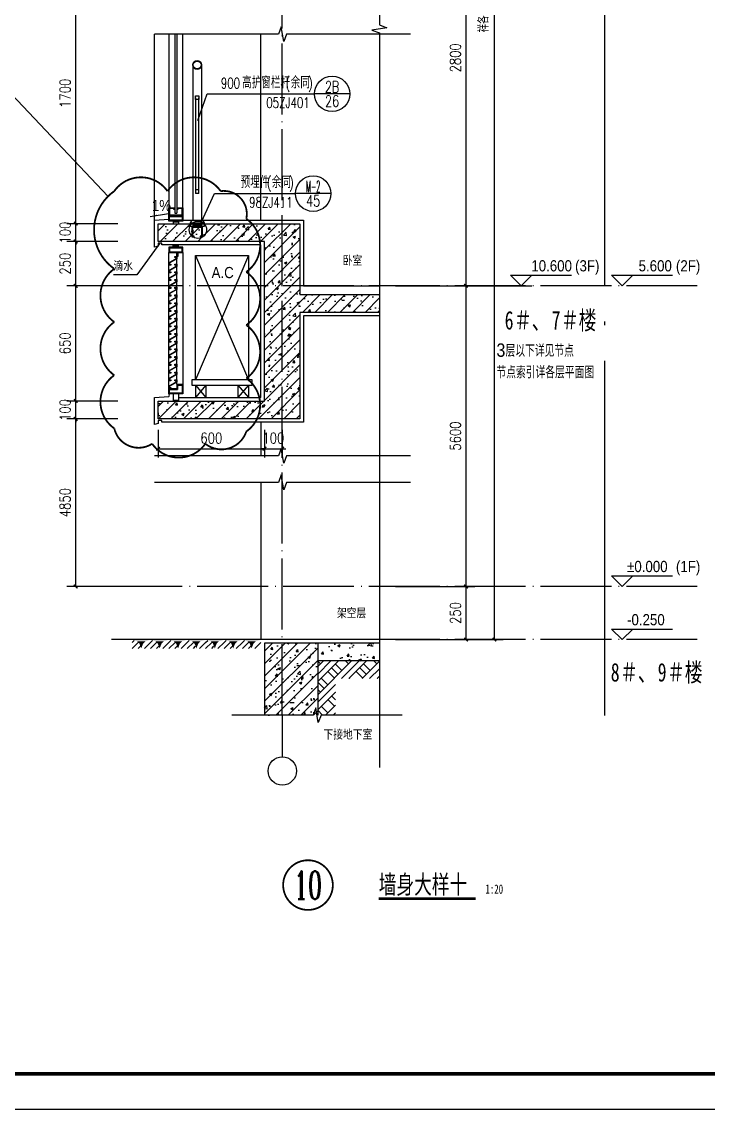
# Model space of a CAD drawing. Extents: x 718358 to 1668613, y -348838 to -159582.
# Drawn here: x 856272 to 860143, y -348838 to -342705 of the extents above; entities that cross this region are included whole.
import ezdxf
from ezdxf.enums import TextEntityAlignment as Align

# ---------------------------------------------------------------- set-up
doc = ezdxf.new("R2010")
doc.units = 0
doc.header["$LTSCALE"] = 1000
doc.linetypes.add('DOTE', pattern=[2.42, 2, -0.2, 0.02, -0.2])
for name, color, linetype in [('AXIS_TEXT', 7, 'Continuous'), ('PUB_TEXT', 10, 'Continuous'), ('变更', 6, 'Continuous'), ('建-可见线', 7, 'Continuous'), ('建-图例填充', 251, 'Continuous'), ('建-图框', 4, 'Continuous'), ('建-墙体', 2, 'Continuous'), ('建-尺寸', 73, 'Continuous'), ('建-引出', 3, 'Continuous'), ('建-房间名', 7, 'Continuous'), ('建-标高', 3, 'Continuous'), ('建-楼梯-护栏', 163, 'Continuous'), ('建-空调及空调洞', 70, 'Continuous'), ('建-符号', 3, 'Continuous'), ('建-符号说明', 7, 'Continuous'), ('建-索引', 3, 'Continuous'), ('建-轮廓线', 7, 'Continuous'), ('建-轴标', 3, 'Continuous'), ('建-轴网', 14, 'DOTE'), ('建-门窗剖', 4, 'Continuous'), ('建-阳台', 5, 'Continuous')]:
    doc.layers.add(name, color=color, linetype=linetype)
doc.styles.add('_TCH_DIM', font='gt单线西文.shx', dxfattribs={"width": 0.8, "bigfont": 'gt单线中文.shx'})
doc.styles.add('_TCH_LABEL', font='COMPLEX', dxfattribs={"bigfont": 'GBCBIG'})
doc.styles.add('_TCH_SPACE', font='gt单线西文.shx', dxfattribs={"width": 0.8, "height": 5, "bigfont": 'gt单线中文.shx'})
doc.styles.add('COMPLEX', font='COMPLEX')
doc.styles.add('DIM_FONT', font='SIMPLEX.shx', dxfattribs={"width": 0.8, "bigfont": 'GBCBIG.shx'})
doc.styles.add('黑体字', font='simhei.ttf', dxfattribs={"width": 0.7})
doc.dimstyles.new('DIMN20', dxfattribs={"dimscale": 0.2, "dimtxt": 300, "dimasz": 100, "dimexe": 250, "dimexo": 300, "dimgap": 150, "dimtad": 1, "dimdec": 0, "dimzin": 0, "dimdsep": 46, "dimtxsty": 'DIM_FONT', "dimblk": 'ARCHTICK', "dimcen": 0.09, "dimdle": 1, "dimclrt": 7, "dimazin": 2, "dimtfac": 1, "dimtdec": 0, "dimtix": 1, "dimtmove": 2, "dimatfit": 3, "dimldrblk": 'ARCHTICK', "dimfxl": 1, "dimtolj": 1, "dimtzin": 0, "dimarcsym": 0})
pattern_1 = [(45, (669.313, 481.51), (-35.355339, 35.355339), []), (50, (669.31, 481.51), (143.452037, -12.550427), [15, -165]), (355, (669.31, 481.51), (-27.750267, 150.438427), [12, -132]), (100.4514, (681.27, 480.47), (115.701876, 137.887908), [12.748038, -140.228422]), (46.1842, (669.31, 521.51), (213.44821, -33.103803), [22.5, -247.5]), (96.6356, (687.1, 518.75), (186.93254, 194.823574), [19.12206, -210.3426]), (351.1842, (669.31, 521.5), (186.93239, 194.82372), [18, -198]), (21, (689.31, 511.51), (119.38141, -80.523778), [15, -165]), (326, (689.31, 511.51), (48.663066, 145.03001), [12, -132]), (71.4514, (699.26, 504.8), (168.044526, 64.5061), [12.748038, -140.228422]), (37.5, (669.313, 481.51), (2.431971, 66.5787708), [0, -130.4, 0, -134, 0, -132.5]), (7.5, (669.31, 481.51), (52.6139075, 78.8823424), [0, -76.4, 0, -127.4, 0, -50.5]), (327.5, (624.713, 481.51), (106.7644872, -4.5109743), [0, -50, 0, -156, 0, -207]), (317.5, (604.71, 481.51), (116.637234, 20.020996), [0, -65, 0, -103.6, 0, -147])]

# ---------------------------------------------------------------- blocks, each defined once
blk = doc.blocks.new('erff')
at = {"layer": '建-门窗剖'}
for p, q in [((462192.4, 68441.5), (462192.4, 68454.4)), ((462192.4, 68449.4), (462222.4, 68449.4)), ((462222.4, 68441.5), (462222.4, 68454.4)), ((462216.8, 68411.5), (462216.8, 68392.1)), ((462216.8, 68392.1), (462221.2, 68392.1)), ((462221.2, 68392.1), (462221.2, 68411.5))]:
    blk.add_line(p, q, dxfattribs=at)
blk.add_lwpolyline([(462221.2, 68411.5), (462247.4, 68411.5), (462247.4, 68441.5), (462167.4, 68441.5), (462167.4, 68411.5), (462216.8, 68411.5)], dxfattribs=at)
blk.add_lwpolyline([(462172.4, 68416.5), (462242.4, 68416.5), (462242.4, 68436.5), (462172.4, 68436.5)], close=True, dxfattribs=at)
blk = doc.blocks.new('edffd')
at = {"layer": '建-门窗剖'}
for p, q in [((462212.4, 66249.4), (462247.4, 66249.4)), ((462212.4, 66249.4), (462212.4, 66224.4)), ((462217.4, 66244.4), (462242.4, 66244.4)), ((462217.4, 66244.4), (462217.4, 66219.4)), ((462242.4, 66244.4), (462242.4, 66199.4)), ((462247.4, 66249.4), (462247.4, 66194.4)), ((462167.4, 66194.4), (462167.4, 66224.4)), ((462167.4, 66224.4), (462212.4, 66224.4)), ((462247.4, 66194.4), (462167.4, 66194.4)), ((462172.4, 66199.4), (462172.4, 66219.4)), ((462172.4, 66219.4), (462217.4, 66219.4)), ((462242.4, 66199.4), (462172.4, 66199.4)), ((462192.4, 66194.4), (462192.4, 66154.4)), ((462222.4, 66194.4), (462222.4, 66154.4)), ((462192.4, 66159.4), (462222.4, 66159.4))]:
    blk.add_line(p, q, dxfattribs=at)
blk = doc.blocks.new('fggdwyhtgfs')
at = {"layer": '建-门窗剖'}
for p, q in [((888170.6, -347143.7), (888170.6, -346376.6)), ((888215.6, -347118.7), (888215.6, -346376.6)), ((888250.6, -346376.6), (888250.6, -347118.7))]:
    blk.add_line(p, q, dxfattribs=at)
for points in [[(888204.6, -346398.5), (888215.6, -346398.5), (888215.6, -346411.9), (888173.6, -346436.2), (888173.6, -346444.9), (888178.6, -346444.9), (888178.6, -346441.9), (888181.6, -346441.9), (888181.6, -346447.9), (888170.6, -346447.9), (888170.6, -346434.5), (888212.6, -346410.2), (888212.6, -346401.5), (888207.6, -346401.5), (888207.6, -346404.5), (888204.6, -346404.5)], [(888204.6, -346441.9), (888215.6, -346441.9), (888215.6, -346455.4), (888173.6, -346479.6), (888173.6, -346488.4), (888178.6, -346488.4), (888178.6, -346485.4), (888181.6, -346485.4), (888181.6, -346491.4), (888170.6, -346491.4), (888170.6, -346477.9), (888212.6, -346453.7), (888212.6, -346444.9), (888207.6, -346444.9), (888207.6, -346447.9), (888204.6, -346447.9)], [(888204.6, -346485.4), (888215.6, -346485.4), (888215.6, -346498.8), (888173.6, -346523.1), (888173.6, -346531.8), (888178.6, -346531.8), (888178.6, -346528.8), (888181.6, -346528.8), (888181.6, -346534.8), (888170.6, -346534.8), (888170.6, -346521.3), (888212.6, -346497.1), (888212.6, -346488.4), (888207.6, -346488.4), (888207.6, -346491.4), (888204.6, -346491.4)], [(888204.6, -346528.8), (888215.6, -346528.8), (888215.6, -346542.3), (888173.6, -346566.5), (888173.6, -346575.3), (888178.6, -346575.3), (888178.6, -346572.3), (888181.6, -346572.3), (888181.6, -346578.3), (888170.6, -346578.3), (888170.6, -346564.8), (888212.6, -346540.5), (888212.6, -346531.8), (888207.6, -346531.8), (888207.6, -346534.8), (888204.6, -346534.8)], [(888204.6, -346572.3), (888215.6, -346572.3), (888215.6, -346585.7), (888173.6, -346610), (888173.6, -346618.7), (888178.6, -346618.7), (888178.6, -346615.7), (888181.6, -346615.7), (888181.6, -346621.7), (888170.6, -346621.7), (888170.6, -346608.2), (888212.6, -346584), (888212.6, -346575.3), (888207.6, -346575.3), (888207.6, -346578.3), (888204.6, -346578.3)], [(888204.6, -346615.7), (888215.6, -346615.7), (888215.6, -346629.2), (888173.6, -346653.4), (888173.6, -346662.1), (888178.6, -346662.1), (888178.6, -346659.1), (888181.6, -346659.1), (888181.6, -346665.1), (888170.6, -346665.1), (888170.6, -346651.7), (888212.6, -346627.4), (888212.6, -346618.7), (888207.6, -346618.7), (888207.6, -346621.7), (888204.6, -346621.7)], [(888204.6, -346659.1), (888215.6, -346659.1), (888215.6, -346672.6), (888173.6, -346696.9), (888173.6, -346705.6), (888178.6, -346705.6), (888178.6, -346702.6), (888181.6, -346702.6), (888181.6, -346708.6), (888170.6, -346708.6), (888170.6, -346695.1), (888212.6, -346670.9), (888212.6, -346662.1), (888207.6, -346662.1), (888207.6, -346665.1), (888204.6, -346665.1)], [(888204.6, -346702.6), (888215.6, -346702.6), (888215.6, -346716.1), (888173.6, -346740.3), (888173.6, -346749), (888178.6, -346749), (888178.6, -346746), (888181.6, -346746), (888181.6, -346752), (888170.6, -346752), (888170.6, -346738.6), (888212.6, -346714.3), (888212.6, -346705.6), (888207.6, -346705.6), (888207.6, -346708.6), (888204.6, -346708.6)], [(888204.6, -346746), (888215.6, -346746), (888215.6, -346759.5), (888173.6, -346783.8), (888173.6, -346792.5), (888178.6, -346792.5), (888178.6, -346789.5), (888181.6, -346789.5), (888181.6, -346795.5), (888170.6, -346795.5), (888170.6, -346782), (888212.6, -346757.8), (888212.6, -346749), (888207.6, -346749), (888207.6, -346752), (888204.6, -346752)], [(888204.6, -346789.5), (888215.6, -346789.5), (888215.6, -346802.9), (888173.6, -346827.2), (888173.6, -346835.9), (888178.6, -346835.9), (888178.6, -346832.9), (888181.6, -346832.9), (888181.6, -346838.9), (888170.6, -346838.9), (888170.6, -346825.5), (888212.6, -346801.2), (888212.6, -346792.5), (888207.6, -346792.5), (888207.6, -346795.5), (888204.6, -346795.5)], [(888204.6, -346832.9), (888215.6, -346832.9), (888215.6, -346846.4), (888173.6, -346870.6), (888173.6, -346879.4), (888178.6, -346879.4), (888178.6, -346876.4), (888181.6, -346876.4), (888181.6, -346882.4), (888170.6, -346882.4), (888170.6, -346868.9), (888212.6, -346844.7), (888212.6, -346835.9), (888207.6, -346835.9), (888207.6, -346838.9), (888204.6, -346838.9)], [(888204.6, -346876.4), (888215.6, -346876.4), (888215.6, -346889.8), (888173.6, -346914.1), (888173.6, -346922.8), (888178.6, -346922.8), (888178.6, -346919.8), (888181.6, -346919.8), (888181.6, -346925.8), (888170.6, -346925.8), (888170.6, -346912.4), (888212.6, -346888.1), (888212.6, -346879.4), (888207.6, -346879.4), (888207.6, -346882.4), (888204.6, -346882.4)], [(888204.6, -346919.8), (888215.6, -346919.8), (888215.6, -346933.3), (888173.6, -346957.5), (888173.6, -346966.3), (888178.6, -346966.3), (888178.6, -346963.3), (888181.6, -346963.3), (888181.6, -346969.3), (888170.6, -346969.3), (888170.6, -346955.8), (888212.6, -346931.5), (888212.6, -346922.8), (888207.6, -346922.8), (888207.6, -346925.8), (888204.6, -346925.8)], [(888204.6, -346963.3), (888215.6, -346963.3), (888215.6, -346976.7), (888173.6, -347001), (888173.6, -347009.7), (888178.6, -347009.7), (888178.6, -347006.7), (888181.6, -347006.7), (888181.6, -347012.7), (888170.6, -347012.7), (888170.6, -346999.2), (888212.6, -346975), (888212.6, -346966.3), (888207.6, -346966.3), (888207.6, -346969.3), (888204.6, -346969.3)], [(888204.6, -347006.7), (888215.6, -347006.7), (888215.6, -347020.2), (888173.6, -347044.4), (888173.6, -347053.2), (888178.6, -347053.2), (888178.6, -347050.2), (888181.6, -347050.2), (888181.6, -347056.2), (888170.6, -347056.2), (888170.6, -347042.7), (888212.6, -347018.4), (888212.6, -347009.7), (888207.6, -347009.7), (888207.6, -347012.7), (888204.6, -347012.7)], [(888204.6, -347050.2), (888215.6, -347050.2), (888215.6, -347063.6), (888173.6, -347087.9), (888173.6, -347096.6), (888178.6, -347096.6), (888178.6, -347093.6), (888181.6, -347093.6), (888181.6, -347099.6), (888170.6, -347099.6), (888170.6, -347086.1), (888212.6, -347061.9), (888212.6, -347053.2), (888207.6, -347053.2), (888207.6, -347056.2), (888204.6, -347056.2)], [(888204.6, -347093.6), (888215.6, -347093.6), (888215.6, -347107.1), (888173.6, -347131.3), (888173.6, -347140), (888178.6, -347140), (888178.6, -347137), (888181.6, -347137), (888181.6, -347143), (888170.6, -347143), (888170.6, -347129.6), (888212.6, -347105.3), (888212.6, -347096.6), (888207.6, -347096.6), (888207.6, -347099.6), (888204.6, -347099.6)]]:
    blk.add_lwpolyline(points, close=True, dxfattribs=at)
at = {"layer": '建-阳台'}
for name, p in [('erff', (426003.1, -414788.1)), ('edffd', (426003.1, -413368.1))]:
    blk.add_blockref(name, p, dxfattribs=at)
blk = doc.blocks.new('A$C79397209')
at = {"layer": '建-空调及空调洞'}
for p, q in [((0, 0), (-300, -700)), ((-300, 0), (0, -700)), ((-300, 0), (0, 0)), ((-300, -700), (-300, 0)), ((0, 0), (0, -700)), ((-320, -700), (-320, -730)), ((20, -700), (-320, -700)), ((-320, -730), (20, -730)), ((0, -700), (-300, -700)), ((-240, -730), (-300, -800)), ((-300, -730), (-240, -800)), ((-300, -730), (-300, -800)), ((-240, -730), (-240, -800)), ((-60, -730), (0, -800)), ((-60, -730), (-59.9, -800)), ((0, -730), (-59.9, -800)), ((0, -730), (0, -800)), ((20, -730), (20, -700))]:
    blk.add_line(p, q, dxfattribs=at)
at = {"layer": '建-空调及空调洞', "style": '_TCH_DIM', "width": 0.888889}
blk.add_text('A.C', height=63, dxfattribs=at).set_placement((-208.3, -127.2))
blk = doc.blocks.new('ghgdhng')
at = {"layer": '建-楼梯-护栏'}
for p, q in [((885400.6, -343264.8), (885400.6, -344139.8)), ((885450.6, -343264.8), (885450.6, -344139.8)), ((885415.6, -343449.8), (885415.6, -343989.8)), ((885435.6, -343989.8), (885435.6, -343449.8)), ((885435.6, -343969.8), (885415.6, -343969.8)), ((885435.6, -343989.8), (885415.6, -343989.8)), ((885395.6, -344139.8), (885385.6, -344154.8)), ((885395.6, -344139.8), (885455.6, -344139.8)), ((885455.6, -344139.8), (885465.6, -344154.8)), ((885385.6, -344154.8), (885385.6, -344174.8)), ((885385.6, -344154.8), (885465.6, -344154.8)), ((885465.6, -344174.8), (885385.6, -344174.8)), ((885400.6, -344154.8), (885400.6, -344174.8)), ((885400.6, -344159.8), (885400.6, -344164.8)), ((885400.6, -344169.8), (885400.6, -344174.8)), ((885405.6, -344158.7), (885405.6, -344174.8)), ((885410.6, -344161.6), (885410.6, -344174.8)), ((885415.6, -344163.5), (885415.6, -344174.8)), ((885420.6, -344164.6), (885420.6, -344174.8)), ((885425.6, -344164.9), (885425.6, -344174.8)), ((885430.6, -344164.6), (885430.6, -344174.8)), ((885435.6, -344163.5), (885435.6, -344174.8)), ((885440.6, -344161.6), (885440.6, -344174.8)), ((885445.6, -344158.7), (885445.6, -344174.8)), ((885450.6, -344154.8), (885450.6, -344174.8)), ((885450.6, -344159.8), (885450.6, -344164.8)), ((885450.6, -344169.8), (885450.6, -344174.8)), ((885465.6, -344154.8), (885465.6, -344174.8))]:
    blk.add_line(p, q, dxfattribs=at)
for points in [[(885415.6, -343439.8), (885435.6, -343439.8), (885435.6, -343459.8), (885415.6, -343459.8)], [(885443.1, -344234.8), (885455.6, -344234.8), (885455.6, -344174.8), (885395.6, -344174.8), (885395.6, -344234.8), (885408.1, -344234.8), (885408.1, -344229.8), (885400.6, -344229.8), (885400.6, -344179.8), (885450.6, -344179.8), (885450.6, -344229.8), (885443.1, -344229.8)]]:
    blk.add_lwpolyline(points, close=True, dxfattribs=at)
for radius in [25, 22]:
    blk.add_circle((885425.6, -343264.8), radius, dxfattribs=at)
blk = doc.blocks.new('4d')
at = {"layer": '建-门窗剖'}
for p, q in [((465583.3, 69315.1), (465593.3, 69315.1)), ((465573.3, 69270.1), (465573.3, 69255.1)), ((465573.3, 69265.1), (465603.3, 69265.1)), ((465603.3, 69270.1), (465603.3, 69255.1))]:
    blk.add_line(p, q, dxfattribs=at)
for points in [[(465553.3, 69340.1), (465553.3, 69305.1), (465623.3, 69305.1), (465623.3, 69340.1), (465600.3, 69340.1), (465600.3, 69335.1), (465595.3, 69335.1), (465595.3, 69345.1), (465628.3, 69345.1), (465628.3, 69300.1), (465548.3, 69300.1), (465548.3, 69345.1), (465581.3, 69345.1), (465581.3, 69335.1), (465576.3, 69335.1), (465576.3, 69340.1)], [(465548.3, 69300.1), (465628.3, 69300.1), (465628.3, 69270.1), (465548.3, 69270.1)], [(465553.3, 69295.1), (465623.3, 69295.1), (465623.3, 69275.1), (465553.3, 69275.1)]]:
    blk.add_lwpolyline(points, close=True, dxfattribs=at)
blk = doc.blocks.new('thgjndr')
at = {"layer": '建-门窗剖'}
for p, q in [((888139.1, -345145.3), (888139.1, -346123.7)), ((888174.1, -345145.3), (888174.1, -346153.7)), ((888184.1, -345145.3), (888184.1, -346153.7)), ((888219.1, -346168.7), (888219.1, -345145.3))]:
    blk.add_line(p, q, dxfattribs=at)
at = {"layer": '建-阳台'}
blk.add_blockref('4d', (422590.7, -415468.8), dxfattribs=at)
blk = doc.blocks.new('$LinePat$00000015')
for p, q in [((0, -90), (71, -19)), ((0, -300), (211, -89)), ((210, -300), (286, -224)), ((420, -300), (630, -90))]:
    blk.add_line(p, q)
for points in [[(0, 0), (630, 0), (168, -45), (462, -45)], [(168, -45), (462, -45), (252, -132), (378, -132)], [(252, -132), (378, -132), (315, -300)]]:
    blk.add_solid(points)
blk = doc.blocks.new('_AXISO')
blk.add_circle((0, 0), 0.5)
at = {"layer": 'AXIS_TEXT', "style": 'COMPLEX', "width": 1.041667}
blk.add_attdef('A', text='', height=0.56, dxfattribs=at).set_placement((-0.25, -0.28), (0.25, -0.28), align=Align.FIT)
blk = doc.blocks.new('_ArchTick')
at = {"color": 0, "linetype": 'ByBlock', "const_width": 0.4}
blk.add_lwpolyline([(-0.5, -0.5), (0.5, 0.5)], dxfattribs=at)
blk = doc.blocks.new('*D1880')
at = {"layer": 'Defpoints', "color": 0, "transparency": 16777216}
for p in [(858320.6, -345889.6), (858777.3, -345889.6), (858320.6, -346189.6)]:
    blk.add_point(p, dxfattribs=at)
at = {"layer": '建-尺寸', "color": 0, "lineweight": -2, "transparency": 16777216}
for p, q in [((858380.6, -345889.6), (858827.3, -345889.6)), ((858777.3, -346189.8), (858777.3, -345889.4)), ((858380.6, -346189.6), (858827.3, -346189.6))]:
    blk.add_line(p, q, dxfattribs=at)
at = {"layer": '建-尺寸', "color": 0, "lineweight": -2, "transparency": 16777216, "xscale": 20, "yscale": 20, "zscale": 20}
for p, rotation in [((858777.3, -345889.6), 90), ((858777.3, -346189.6), 270)]:
    blk.add_blockref('_ArchTick', p, dxfattribs=dict(at, rotation=rotation))
at = {"layer": '建-尺寸', "color": 7, "transparency": 16777216, "insert": (858717.3, -346039.6), "char_height": 60, "attachment_point": 5, "rotation": 90, "style": 'DIM_FONT'}
blk.add_mtext('\\A1;250', dxfattribs=at)
blk = doc.blocks.new('*D1881')
at = {"layer": 'Defpoints', "color": 0, "transparency": 16777216}
for p in [(858320.6, -344194), (858777.3, -344194), (858320.6, -345889.6)]:
    blk.add_point(p, dxfattribs=at)
at = {"layer": '建-尺寸', "color": 0, "lineweight": -2, "transparency": 16777216}
for p, q in [((858380.6, -344194), (858827.3, -344194)), ((858777.3, -345889.8), (858777.3, -344193.8)), ((858380.6, -345889.6), (858827.3, -345889.6))]:
    blk.add_line(p, q, dxfattribs=at)
at = {"layer": '建-尺寸', "color": 0, "lineweight": -2, "transparency": 16777216, "xscale": 20, "yscale": 20, "zscale": 20}
for p, rotation in [((858777.3, -344194), 90), ((858777.3, -345889.6), 270)]:
    blk.add_blockref('_ArchTick', p, dxfattribs=dict(at, rotation=rotation))
at = {"layer": '建-尺寸', "color": 7, "transparency": 16777216, "insert": (858717.3, -345041.8), "char_height": 60, "attachment_point": 5, "rotation": 90, "style": 'DIM_FONT'}
blk.add_mtext('\\A1;5600', dxfattribs=at)
blk = doc.blocks.new('*D1882')
at = {"layer": 'Defpoints', "color": 0, "transparency": 16777216}
for p in [(858320.6, -341623.7), (858777.3, -341623.7), (858320.6, -344194)]:
    blk.add_point(p, dxfattribs=at)
at = {"layer": '建-尺寸', "color": 0, "lineweight": -2, "transparency": 16777216}
for p, q in [((858380.6, -341623.7), (858827.3, -341623.7)), ((858777.3, -344194.2), (858777.3, -341623.5)), ((858380.6, -344194), (858827.3, -344194))]:
    blk.add_line(p, q, dxfattribs=at)
at = {"layer": '建-尺寸', "color": 0, "lineweight": -2, "transparency": 16777216, "xscale": 20, "yscale": 20, "zscale": 20}
for p, rotation in [((858777.3, -341623.7), 90), ((858777.3, -344194), 270)]:
    blk.add_blockref('_ArchTick', p, dxfattribs=dict(at, rotation=rotation))
at = {"layer": '建-尺寸', "color": 7, "transparency": 16777216, "insert": (858717.3, -342908.8), "char_height": 60, "attachment_point": 5, "rotation": 90, "style": 'DIM_FONT'}
blk.add_mtext('\\A1;2800', dxfattribs=at)
blk = doc.blocks.new('*D1885')
at = {"layer": 'Defpoints', "color": 0, "transparency": 16777216}
for p in [(858320.6, -339053.4), (858937.3, -339053.4), (858320.6, -346189.6)]:
    blk.add_point(p, dxfattribs=at)
at = {"layer": '建-尺寸', "color": 0, "lineweight": -2, "transparency": 16777216}
for p, q in [((858380.6, -339053.4), (858987.3, -339053.4)), ((858937.3, -346189.8), (858937.3, -339053.2)), ((858380.6, -346189.6), (858987.3, -346189.6))]:
    blk.add_line(p, q, dxfattribs=at)
at = {"layer": '建-尺寸', "color": 0, "lineweight": -2, "transparency": 16777216, "xscale": 20, "yscale": 20, "zscale": 20}
for p, rotation in [((858937.3, -339053.4), 90), ((858937.3, -346189.6), 270)]:
    blk.add_blockref('_ArchTick', p, dxfattribs=dict(at, rotation=rotation))
at = {"layer": '建-尺寸', "color": 7, "transparency": 16777216, "insert": (858875.3, -342621.5), "char_height": 60, "attachment_point": 5, "rotation": 90, "style": 'DIM_FONT'}
blk.add_mtext('\\A1;祥各栋立面图', dxfattribs=at)
blk = doc.blocks.new('*D1887')
at = {"layer": 'Defpoints', "color": 0, "transparency": 16777216}
for p in [(856576.6, -344944), (856873.3, -344944), (856873.3, -345889.6)]:
    blk.add_point(p, dxfattribs=at)
at = {"layer": '建-尺寸', "color": 0, "lineweight": -2, "transparency": 16777216}
for p, q in [((856813.3, -344944), (856526.6, -344944)), ((856576.6, -345889.8), (856576.6, -344943.8)), ((856813.3, -345889.6), (856526.6, -345889.6))]:
    blk.add_line(p, q, dxfattribs=at)
at = {"layer": '建-尺寸', "color": 0, "lineweight": -2, "transparency": 16777216, "xscale": 20, "yscale": 20, "zscale": 20}
for p, rotation in [((856576.6, -344944), 90), ((856576.6, -345889.6), 270)]:
    blk.add_blockref('_ArchTick', p, dxfattribs=dict(at, rotation=rotation))
at = {"layer": '建-尺寸', "color": 7, "transparency": 16777216, "insert": (856516.6, -345416.8), "char_height": 60, "attachment_point": 5, "rotation": 90, "style": 'DIM_FONT'}
blk.add_mtext('\\A1;4850', dxfattribs=at)
blk = doc.blocks.new('*D1888')
at = {"layer": 'Defpoints', "color": 0, "transparency": 16777216}
for p in [(856576.6, -344844), (856873.3, -344844), (856873.3, -344944)]:
    blk.add_point(p, dxfattribs=at)
at = {"layer": '建-尺寸', "color": 0, "lineweight": -2, "transparency": 16777216}
for p, q in [((856813.3, -344844), (856526.6, -344844)), ((856576.6, -344844), (856576.6, -344824)), ((856576.6, -344944), (856576.6, -344844)), ((856813.3, -344944), (856526.6, -344944)), ((856576.6, -344944), (856576.6, -344964))]:
    blk.add_line(p, q, dxfattribs=at)
at = {"layer": '建-尺寸', "color": 0, "lineweight": -2, "transparency": 16777216, "xscale": 20, "yscale": 20, "zscale": 20}
for p, rotation in [((856576.6, -344844), 270), ((856576.6, -344944), 90)]:
    blk.add_blockref('_ArchTick', p, dxfattribs=dict(at, rotation=rotation))
at = {"layer": '建-尺寸', "color": 7, "transparency": 16777216, "insert": (856516.6, -344894), "char_height": 60, "attachment_point": 5, "rotation": 90, "style": 'DIM_FONT'}
blk.add_mtext('\\A1;100', dxfattribs=at)
blk = doc.blocks.new('*D1889')
at = {"layer": 'Defpoints', "color": 0, "transparency": 16777216}
for p in [(856576.6, -344194), (856873.3, -344194), (856873.3, -344844)]:
    blk.add_point(p, dxfattribs=at)
at = {"layer": '建-尺寸', "color": 0, "lineweight": -2, "transparency": 16777216}
for p, q in [((856813.3, -344194), (856526.6, -344194)), ((856576.6, -344844.2), (856576.6, -344193.8)), ((856813.3, -344844), (856526.6, -344844))]:
    blk.add_line(p, q, dxfattribs=at)
at = {"layer": '建-尺寸', "color": 0, "lineweight": -2, "transparency": 16777216, "xscale": 20, "yscale": 20, "zscale": 20}
for p, rotation in [((856576.6, -344194), 90), ((856576.6, -344844), 270)]:
    blk.add_blockref('_ArchTick', p, dxfattribs=dict(at, rotation=rotation))
at = {"layer": '建-尺寸', "color": 7, "transparency": 16777216, "insert": (856516.6, -344519), "char_height": 60, "attachment_point": 5, "rotation": 90, "style": 'DIM_FONT'}
blk.add_mtext('\\A1;650', dxfattribs=at)
blk = doc.blocks.new('*D1890')
at = {"layer": 'Defpoints', "color": 0, "transparency": 16777216}
for p in [(856576.6, -343944), (856873.3, -343944), (856873.3, -344194)]:
    blk.add_point(p, dxfattribs=at)
at = {"layer": '建-尺寸', "color": 0, "lineweight": -2, "transparency": 16777216}
for p, q in [((856813.3, -343944), (856526.6, -343944)), ((856576.6, -344194.2), (856576.6, -343943.8)), ((856813.3, -344194), (856526.6, -344194))]:
    blk.add_line(p, q, dxfattribs=at)
at = {"layer": '建-尺寸', "color": 0, "lineweight": -2, "transparency": 16777216, "xscale": 20, "yscale": 20, "zscale": 20}
for p, rotation in [((856576.6, -343944), 90), ((856576.6, -344194), 270)]:
    blk.add_blockref('_ArchTick', p, dxfattribs=dict(at, rotation=rotation))
at = {"layer": '建-尺寸', "color": 7, "transparency": 16777216, "insert": (856516.6, -344069), "char_height": 60, "attachment_point": 5, "rotation": 90, "style": 'DIM_FONT'}
blk.add_mtext('\\A1;250', dxfattribs=at)
blk = doc.blocks.new('*D1891')
at = {"layer": 'Defpoints', "color": 0, "transparency": 16777216}
for p in [(856576.6, -343844), (856873.3, -343844), (856873.3, -343944)]:
    blk.add_point(p, dxfattribs=at)
at = {"layer": '建-尺寸', "color": 0, "lineweight": -2, "transparency": 16777216}
for p, q in [((856576.6, -343844), (856576.6, -343824)), ((856813.3, -343844), (856526.6, -343844)), ((856576.6, -343944), (856576.6, -343844)), ((856813.3, -343944), (856526.6, -343944)), ((856576.6, -343944), (856576.6, -343964))]:
    blk.add_line(p, q, dxfattribs=at)
at = {"layer": '建-尺寸', "color": 0, "lineweight": -2, "transparency": 16777216, "xscale": 20, "yscale": 20, "zscale": 20}
for p, rotation in [((856576.6, -343844), 270), ((856576.6, -343944), 90)]:
    blk.add_blockref('_ArchTick', p, dxfattribs=dict(at, rotation=rotation))
at = {"layer": '建-尺寸', "color": 7, "transparency": 16777216, "insert": (856516.6, -343894), "char_height": 60, "attachment_point": 5, "rotation": 90, "style": 'DIM_FONT'}
blk.add_mtext('\\A1;100', dxfattribs=at)
blk = doc.blocks.new('*D1892')
at = {"layer": 'Defpoints', "color": 0, "transparency": 16777216}
for p in [(856576.6, -342373.7), (856873.3, -342373.7), (856873.3, -343844)]:
    blk.add_point(p, dxfattribs=at)
at = {"layer": '建-尺寸', "color": 0, "lineweight": -2, "transparency": 16777216}
for p, q in [((856813.3, -342373.7), (856526.6, -342373.7)), ((856576.6, -343844.2), (856576.6, -342373.5)), ((856813.3, -343844), (856526.6, -343844))]:
    blk.add_line(p, q, dxfattribs=at)
at = {"layer": '建-尺寸', "color": 0, "lineweight": -2, "transparency": 16777216, "xscale": 20, "yscale": 20, "zscale": 20}
for p, rotation in [((856576.6, -342373.7), 90), ((856576.6, -343844), 270)]:
    blk.add_blockref('_ArchTick', p, dxfattribs=dict(at, rotation=rotation))
at = {"layer": '建-尺寸', "color": 7, "transparency": 16777216, "insert": (856516.6, -343108.8), "char_height": 60, "attachment_point": 5, "rotation": 90, "style": 'DIM_FONT'}
blk.add_mtext('\\A1;1700', dxfattribs=at)
blk = doc.blocks.new('*D1925')
at = {"layer": 'Defpoints', "color": 0, "transparency": 16777216}
for p in [(857041.3, -344945.7), (857641.2, -344945.7), (857641.2, -345112.8)]:
    blk.add_point(p, dxfattribs=at)
at = {"layer": '建-尺寸', "color": 0, "lineweight": -2, "transparency": 16777216}
for p, q in [((857041.3, -345005.7), (857041.3, -345162.8)), ((857641.2, -345005.7), (857641.2, -345162.8)), ((857041.1, -345112.8), (857641.4, -345112.8))]:
    blk.add_line(p, q, dxfattribs=at)
at = {"layer": '建-尺寸', "color": 0, "lineweight": -2, "transparency": 16777216, "xscale": 20, "yscale": 20, "zscale": 20, "rotation": 180}
blk.add_blockref('_ArchTick', (857041.3, -345112.8), dxfattribs=at)
at = {"layer": '建-尺寸', "color": 0, "lineweight": -2, "transparency": 16777216, "xscale": 20, "yscale": 20, "zscale": 20}
blk.add_blockref('_ArchTick', (857641.2, -345112.8), dxfattribs=at)
at = {"layer": '建-尺寸', "color": 7, "transparency": 16777216, "insert": (857341.2, -345052.8), "char_height": 60, "attachment_point": 5, "style": 'DIM_FONT'}
blk.add_mtext('\\A1;600', dxfattribs=at)
blk = doc.blocks.new('*D1926')
at = {"layer": 'Defpoints', "color": 0, "transparency": 16777216}
for p in [(857641.2, -344945.7), (857741.2, -344945.7), (857741.2, -345112.8)]:
    blk.add_point(p, dxfattribs=at)
at = {"layer": '建-尺寸', "color": 0, "lineweight": -2, "transparency": 16777216}
for p, q in [((857641.2, -345005.7), (857641.2, -345162.8)), ((857741.2, -345005.7), (857741.2, -345162.8)), ((857641.2, -345112.8), (857621.2, -345112.8)), ((857641.2, -345112.8), (857741.2, -345112.8)), ((857741.2, -345112.8), (857761.2, -345112.8))]:
    blk.add_line(p, q, dxfattribs=at)
at = {"layer": '建-尺寸', "color": 0, "lineweight": -2, "transparency": 16777216, "xscale": 20, "yscale": 20, "zscale": 20}
blk.add_blockref('_ArchTick', (857641.2, -345112.8), dxfattribs=at)
at = {"layer": '建-尺寸', "color": 0, "lineweight": -2, "transparency": 16777216, "xscale": 20, "yscale": 20, "zscale": 20, "rotation": 180}
blk.add_blockref('_ArchTick', (857741.2, -345112.8), dxfattribs=at)
at = {"layer": '建-尺寸', "color": 7, "transparency": 16777216, "insert": (857691.2, -345052.8), "char_height": 60, "attachment_point": 5, "style": 'DIM_FONT'}
blk.add_mtext('\\A1;100', dxfattribs=at)

msp = doc.modelspace()

# ---------------------------------------------------------------- hatches: boundary and pattern name
at = {"layer": '建-图例填充'}
h = msp.add_hatch(dxfattribs=at)
h.set_pattern_fill('钢筋混凝土', color=256, scale=20, style=0)
h.set_pattern_definition(pattern_1)
h.paths.add_polyline_path([(857841.2, -344344), (858289.2, -344344), (858289.2, -344244), (857841.2, -344244), (857841.2, -343844), (857301.2, -343844), (857301.2, -343864), (857291.2, -343864), (857291.2, -343919), (857278.7, -343919), (857278.7, -343914), (857286.2, -343914), (857286.2, -343864), (857236.2, -343864), (857236.2, -343914), (857243.7, -343914), (857243.7, -343919), (857231.2, -343919), (857231.2, -343859), (857221.2, -343859), (857221.2, -343844), (857041.3, -343844), (857041.3, -343944), (857641.2, -343944), (857641.2, -344844), (857041.3, -344844), (857041.3, -344944), (857841.2, -344944)])
h = msp.add_hatch(dxfattribs=at)
h.set_pattern_fill('钢筋混凝土', color=256, scale=20, style=0)
h.set_pattern_definition(pattern_1)
h.paths.add_polyline_path([(857941.2, -346209.6), (857641.3, -346209.6), (857641.3, -346615.5), (857941.2, -346615.5)])
h = msp.add_hatch(dxfattribs=at)
h.set_pattern_fill('混凝土', color=256, scale=20, style=0)
h.set_pattern_definition([(50, (669.31, 481.51), (143.452037, -12.550427), [15, -165]), (355, (669.31, 481.51), (-27.750267, 150.438427), [12, -132]), (100.4514, (681.27, 480.47), (115.701876, 137.887908), [12.748038, -140.228422]), (46.1842, (669.31, 521.51), (213.44821, -33.103803), [22.5, -247.5]), (96.6356, (687.1, 518.75), (186.93254, 194.823574), [19.12206, -210.3426]), (351.1842, (669.31, 521.5), (186.93239, 194.82372), [18, -198]), (21, (689.31, 511.51), (119.38141, -80.523778), [15, -165]), (326, (689.31, 511.51), (48.663066, 145.03001), [12, -132]), (71.4514, (699.26, 504.8), (168.044526, 64.5061), [12.748038, -140.228422]), (37.5, (669.313, 481.51), (2.431971, 66.5787708), [0, -130.4, 0, -134, 0, -132.5]), (7.5, (669.31, 481.51), (52.6139075, 78.8823424), [0, -76.4, 0, -127.4, 0, -50.5]), (327.5, (624.713, 481.51), (106.7644872, -4.5109743), [0, -50, 0, -156, 0, -207]), (317.5, (604.71, 481.51), (116.637234, 20.020996), [0, -65, 0, -103.6, 0, -147])])
h.paths.add_polyline_path([(858289.2, -346309.6), (858289.2, -346209.6), (857941.2, -346209.6), (857941.2, -346309.6)])
h = msp.add_hatch(dxfattribs=at)
h.set_pattern_fill('夯实土壤', color=256, scale=20, style=0)
h.set_pattern_definition([(45, (-31014.23, 1869.68), (-79.478802, 79.478802), []), (45, (-30972.23, 1869.68), (-79.478802, 79.478802), []), (45, (-30930.23, 1869.68), (-79.478802, 79.478802), []), (135, (-31014.23, 1869.68), (-79.478802, -79.478802), [53, -59.4]), (135, (-30993.23, 1890.68), (-79.478802, -79.478802), [53, -59.4]), (135, (-30972.23, 1911.68), (-79.478802, -79.478802), [53, -59.4])])
h.paths.add_polyline_path([(858289.2, -346409.6), (858289.2, -346309.6), (857941.2, -346309.6), (857941.2, -346615.5), (858041.2, -346615.5), (858041.2, -346409.6)])
at = {"layer": '建-符号'}
msp.add_hatch(color=256, dxfattribs=at).paths.add_polyline_path([(856996.2, -343804.6), (857035.7, -343798.4), (857034.9, -343793.1)])

# ---------------------------------------------------------------- linework, layer by layer
at = {"layer": '变更'}
msp.add_lwpolyline([(856829, -342607.5), (855735, -342607.5), (856758.5, -343688.5)], dxfattribs=at)
at = {"layer": '变更', "const_width": 10}
msp.add_lwpolyline([(856794, -343660.5, -0.520567), (857094, -343660.5, -0.520567), (857394, -343660.5, -0.520567), (857538.5, -343816, -0.520567), (857538.5, -344116, -0.520567), (857538.5, -344416, -0.520567), (857538.5, -344716, -0.520567), (857538.5, -345016, -0.520567), (857307.5, -345085, -0.520567), (857007.5, -345085, -0.520567), (856794, -344998.5, -0.520567), (856794, -344698.5, -0.520567), (856794, -344398.5, -0.520567), (856794, -344098.5, -0.520567)], format="xyb", close=True, dxfattribs=at)
at = {"layer": '建-可见线'}
for p, q in [((857621.2, -344964), (857621.2, -345152.9)), ((857621.3, -346189.6), (856894.4, -346189.6)), ((858289.2, -346189.6), (857621.3, -346189.6))]:
    msp.add_line(p, q, dxfattribs=at)
at = {"layer": '建-图框'}
msp.add_lwpolyline([(852047.9, -348837.6), (868867.9, -348837.6), (868867.9, -336957.6), (852047.9, -336957.6)], close=True, dxfattribs=at)
at = {"layer": '建-图框', "const_width": 20}
msp.add_lwpolyline([(852547.9, -348637.6), (868667.9, -348637.6), (868667.9, -337157.6), (852547.9, -337157.6)], close=True, dxfattribs=at)
at = {"layer": '建-墙体'}
for p, q in [((858289.2, -346209.6), (857641.3, -346209.6)), ((857641.3, -346209.6), (857641.3, -346615.5)), ((857941.2, -346209.6), (857941.2, -346615.5)), ((858289.2, -346309.6), (857941.2, -346309.6))]:
    msp.add_line(p, q, dxfattribs=at)
for points in [[(857641.2, -344844), (857641.2, -343944), (857041.3, -343944), (857041.3, -343844), (857841.2, -343844), (857841.2, -344244), (858289.2, -344244)], [(858289.2, -344344), (857841.2, -344344), (857841.2, -344944), (857041.3, -344944), (857041.3, -344844), (857641.2, -344844)]]:
    msp.add_lwpolyline(points, dxfattribs=at)
at = {"layer": '建-引出'}
for p, q in [((857051.2, -343954), (856921.6, -344132.6)), ((856921.6, -344132.6), (856789.4, -344132.6))]:
    msp.add_line(p, q, dxfattribs=at)
at = {"layer": '建-标高'}
for p, q in [((859088.4, -344194), (859028.4, -344134)), ((859028.4, -344134), (859372.4, -344134)), ((859088.4, -344194), (859148.4, -344134)), ((859657, -344194), (859597, -344134)), ((859597, -344134), (859941, -344134)), ((859657, -344194), (859717, -344134)), ((858725, -344194), (859148.4, -344194)), ((859657, -345889.6), (859597, -345829.6)), ((859597, -345829.6), (859941, -345829.6)), ((859657, -345889.6), (859717, -345829.6)), ((859657, -346189.6), (859597, -346129.6)), ((859597, -346129.6), (859941, -346129.6)), ((859657, -346189.6), (859717, -346129.6))]:
    msp.add_line(p, q, dxfattribs=at)
at = {"layer": '建-符号'}
for points in [[(858289.2, -338581), (858289.2, -342723.6), (858331.2, -342738.9), (858247.2, -342753.7), (858289.2, -342768.6), (858289.2, -346911.3)], [(858465.2, -342775.6), (857765.7, -342775.6), (857750.4, -342817.6), (857735.6, -342733.6), (857720.7, -342775.6), (857021.2, -342775.6)], [(857099.7, -343788.2), (856996.2, -343804.6)], [(858465.2, -345152.9), (857765.7, -345152.9), (857750.4, -345194.9), (857735.6, -345110.9), (857720.7, -345152.9), (857021.2, -345152.9)], [(858465.2, -345302.7), (857765.7, -345302.7), (857750.5, -345344.7), (857735.6, -345260.7), (857720.7, -345302.7), (857021.3, -345302.7)], [(858416.6, -346615.5), (857959.7, -346615.5), (857944.4, -346657.5), (857929.6, -346573.5), (857914.7, -346615.5), (857457.7, -346615.5)]]:
    msp.add_lwpolyline(points, dxfattribs=at)
at = {"layer": '建-符号', "const_width": 10}
msp.add_lwpolyline([(858026.3, -347573.6, 1), (857746.3, -347573.6, 1)], format="xyb", close=True, dxfattribs=at)
at = {"layer": '建-符号', "const_width": 14}
msp.add_lwpolyline([(858285.1, -347650.2), (858830.8, -347650.2)], dxfattribs=at)
at = {"layer": '建-索引'}
for p, q in [((857265.6, -343262.3), (857317.3, -343112.3)), ((857317.3, -343112.3), (857922.2, -343112.3)), ((858122.2, -343112.3), (857922.2, -343112.3)), ((857286.3, -343833.6), (857360, -343674.7)), ((857360, -343674.7), (857815.6, -343674.7)), ((858015.6, -343674.7), (857815.6, -343674.7))]:
    msp.add_line(p, q, dxfattribs=at)
for centre, radius in [((858022.2, -343112.3), 100), ((857915.6, -343674.7), 100), ((857265.6, -343878.2), 49.2)]:
    msp.add_circle(centre, radius, dxfattribs=at)
at = {"layer": '建-轮廓线', "color": 253}
for p, q in [((857021.3, -343824.6), (857021.3, -342775.6)), ((857621.2, -343824), (857621.2, -342775.6)), ((857621.2, -345302.7), (857621.2, -346189.6))]:
    msp.add_line(p, q, dxfattribs=at)
at = {"layer": '建-轮廓线'}
for points in [[(857156.3, -344824), (857621.2, -344824), (857621.2, -343964), (857061.3, -343964), (857061.3, -343954), (857041.3, -343954), (857041.3, -343964), (857041.3, -343970.5), (857021.3, -343975.7), (857021.3, -343824.6), (857101.3, -343819)], [(857181.2, -343824), (857861.2, -343824), (857861.2, -344194), (858289.2, -344194)], [(858289.2, -344364), (857861.2, -344364), (857861.2, -344964), (857061.3, -344964), (857061.3, -344954), (857041.3, -344954), (857041.3, -344964), (857041.3, -344970.5), (857021.3, -344975.7), (857021.3, -344824.6), (857101.3, -344819)]]:
    msp.add_lwpolyline(points, dxfattribs=at)
msp.add_arc((857095.8, -344811.5), 9.28, 306.06425, 53.93575, dxfattribs=at)
at = {"layer": '建-轴标'}
msp.add_line((857741.3, -346615.5), (857741.3, -346849.9), dxfattribs=at)
at = {"layer": '建-轴网', "ltscale": 0.2}
for p, q in [((857741.3, -346615.5), (857741.3, -337601.7)), ((860081.5, -344194), (856750.1, -344194)), ((860081.5, -345889.6), (856750.1, -345889.6)), ((860081.5, -346189.6), (856750.1, -346189.6))]:
    msp.add_line(p, q, dxfattribs=at)
at = {"layer": '建-轴网'}
msp.add_line((859559.5, -346616.5), (859559.5, -337601.7), dxfattribs=at)

# ---------------------------------------------------------------- block references
at = {"layer": '建-可见线'}
for name, p in [('thgjndr', (-31037.8, 2369.7)), ('ghgdhng', (-28164.4, 315.8)), ('fggdwyhtgfs', (-31069.3, 2369.7))]:
    msp.add_blockref(name, p, dxfattribs=at)
at = {"layer": '建-图例填充', "xscale": 0.1645896112215642, "yscale": 0.16, "zscale": 0.16, "rotation": 2.680576437392607e-08}
for p in [(856894.4, -346191), (856998.1, -346191), (857101.7, -346191), (857205.4, -346191), (857309.1, -346191), (857412.8, -346191), (857516.5, -346191)]:
    msp.add_blockref('$LinePat$00000015', p, dxfattribs=at)
at = {"layer": '建-空调及空调洞'}
msp.add_blockref('A$C79397209', (857551.2, -344023.9), dxfattribs=at)
at = {"layer": '建-轴标', "xscale": 160, "yscale": 160, "zscale": 160}
msp.add_blockref('_AXISO', (857741.3, -346929.9), dxfattribs=at)

# ---------------------------------------------------------------- texts
at = {"layer": 'PUB_TEXT', "style": '_TCH_LABEL', "width": 0.724138}
msp.add_text('10', height=158.39, dxfattribs=at).set_placement((857807.1, -347652.8), (857965.5, -347652.8), align=Align.FIT)
at = {"layer": '建-引出', "style": '_TCH_DIM', "width": 0.8}
msp.add_text('滴水', height=57.32, dxfattribs=at).set_placement((856789.4, -344111.6))
at = {"layer": '建-房间名', "style": '_TCH_SPACE', "width": 0.8}
for s, p in [('卧室', (858081.9, -344081.2)), ('架空层', (858049.7, -346068.4)), ('下接地下室', (857973.7, -346753.4))]:
    msp.add_text(s, height=57.32, dxfattribs=at).set_placement(p)
at = {"layer": '建-标高', "style": '_TCH_DIM', "width": 0.888889}
for s, p in [('10.600', (859145.6, -344113)), ('(3F)', (859392.4, -344113)), ('5.600', (859750.5, -344113)), ('(2F)', (859961, -344113)), ('%%P0.000', (859685.4, -345808.6)), ('(1F)', (859961, -345808.6)), ('-0.250', (859685.4, -346108.6))]:
    msp.add_text(s, height=63, dxfattribs=at).set_placement(p)
at = {"layer": '建-符号', "style": '_TCH_DIM', "width": 0.888889}
msp.add_text('1%', height=63, dxfattribs=at).set_placement((857006.1, -343773.3))
at = {"layer": '建-符号', "color": 7, "style": '黑体字', "width": 0.7}
for s, height, p in [('＃楼', 104.56, (859312.9, -344440.8, 0)), ('6', 104.6, (858995.3, -344440.8, 0)), ('＃、', 104.56, (859048.2, -344440.8, 0)), ('7', 104.6, (859260, -344440.8, 0)), ('8', 104.6, (859593.5, -346425.7, 0)), ('＃、', 104.56, (859646.5, -346425.7, 0)), ('9', 104.6, (859858.2, -346425.7, 0)), ('＃楼', 104.56, (859911.1, -346425.7, 0))]:
    msp.add_text(s, height=height, dxfattribs=at).set_placement(p)
at = {"layer": '建-符号说明'}
for s, height, style, width, p in [('3', 75.7, '_TCH_DIM', 0.888889, (858948.9, -344594.8)), ('层以下详见节点', 68.9, '_TCH_DIM', 0.8, (859000.1, -344594.8)), ('节点索引详各层平面图', 68.9, '_TCH_DIM', 0.8, (858948.9, -344716.3)), ('墙身大样十', 104.56, '黑体字', 0.7, (858285.1, -347622.2, 0)), ('1:20', 52.28, '黑体字', 0.7, (858886.8, -347622.2, 0))]:
    msp.add_text(s, height=height, dxfattribs=dict(at, style=style, width=width)).set_placement(p)
at = {"layer": '建-索引', "style": '_TCH_LABEL', "width": 0.705882}
for s, p in [('900', (857395.1, -343081.2)), ('(', (857760.9, -343081.2)), (')', (857887.2, -343081.2)), ('05ZJ401', (857651.2, -343191.2)), ('(', (857654.3, -343642.8)), (')', (857780.6, -343642.8)), ('98ZJ411', (857554.6, -343753.5))]:
    msp.add_text(s, height=59.5, dxfattribs=at).set_placement(p)
at = {"layer": '建-索引', "style": '_TCH_LABEL'}
for s, p in [('高护窗栏杆', (857515.1, -343081.2)), ('余同', (857788.9, -343081.2)), ('预埋件', (857506.8, -343642.8)), ('余同', (857682.3, -343642.8))]:
    msp.add_text(s, height=67.52, dxfattribs=at).set_placement(p)
for s, width, p, p2 in [('2B', 0.709459, (857981.9, -343104.3), (858062.4, -343104.3)), ('26', 0.772059, (857981.9, -343184.8), (858062.4, -343184.8)), ('M-2', 0.403846, (857875.3, -343666.6), (857955.8, -343666.6)), ('45', 0.75, (857875.3, -343747.1), (857955.8, -343747.1))]:
    msp.add_text(s, height=64.4, dxfattribs=dict(at, width=width)).set_placement(p, p2, align=Align.FIT)

# ---------------------------------------------------------------- dimensions: what is measured, and where the dimension line sits
at = {"layer": '建-尺寸'}
for p1, p2, distance, text, picture, middle in [((858320.6, -346189.6), (858320.6, -339053.4), -616.7, '祥各栋立面图', '*D1885', (858875.3, -342621.5)), ((858320.6, -344194), (858320.6, -341623.7), -456.7, '2800', '*D1882', (858717.3, -342908.8)), ((856873.3, -343844), (856873.3, -342373.7), 296.7, '1700', '*D1892', (856516.6, -343108.8)), ((858320.6, -345889.6), (858320.6, -344194), -456.7, '5600', '*D1881', (858717.3, -345041.8)), ((856873.3, -345889.6), (856873.3, -344944), 296.7, '4850', '*D1887', (856516.6, -345416.8)), ((858320.6, -346189.6), (858320.6, -345889.6), -456.7, '250', '*D1880', (858717.3, -346039.6))]:
    dim = msp.add_aligned_dim(p1=p1, p2=p2, distance=distance, text=text, dimstyle='DIMN20', dxfattribs=at)
    dim.commit()
    dim.dimension.update_dxf_attribs({"geometry": picture, "text_midpoint": middle})
for p1, p2, distance, picture, middle in [((856873.3, -343944), (856873.3, -343844), 296.7, '*D1891', (856516.6, -343894)), ((856873.3, -344194), (856873.3, -343944), 296.7, '*D1890', (856516.6, -344069)), ((856873.3, -344844), (856873.3, -344194), 296.7, '*D1889', (856516.6, -344519)), ((856873.3, -344944), (856873.3, -344844), 296.7, '*D1888', (856516.6, -344894)), ((857041.3, -344945.7), (857641.2, -344945.7), -167, '*D1925', (857341.2, -345052.8)), ((857641.2, -344945.7), (857741.2, -344945.7), -167, '*D1926', (857691.2, -345052.8))]:
    dim = msp.add_aligned_dim(p1=p1, p2=p2, distance=distance, dimstyle='DIMN20', dxfattribs=at)
    dim.commit()
    dim.dimension.update_dxf_attribs({"geometry": picture, "text_midpoint": middle})

doc.saveas('drawing.dxf')
